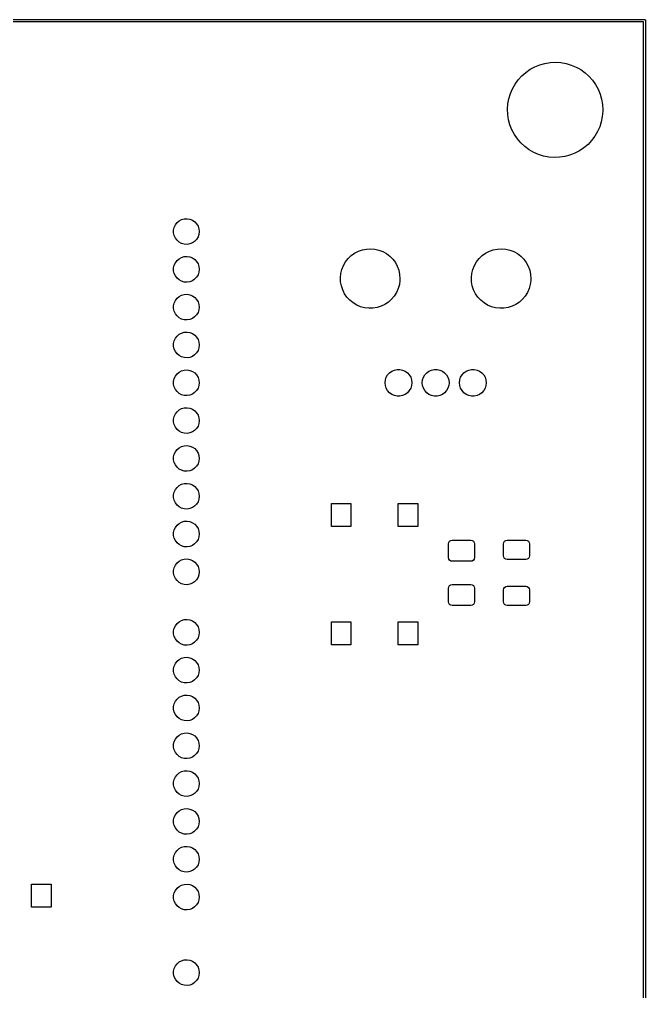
# Model space of a CAD drawing. Extents: x 119 to 479, y -311 to -51.
# Drawn here: x 437 to 479.1, y -116.2 to -50.9 of the extents above; entities that cross this region are included whole.
import ezdxf

# ---------------------------------------------------------------- set-up
doc = ezdxf.new("R2010")
doc.units = 0
doc.layers.add('BLACK', color=7, linetype='CONTINUOUS')

msp = doc.modelspace()

# ---------------------------------------------------------------- linework, layer by layer
at = {"layer": 'BLACK', "linetype": 'CONTINUOUS'}
for p, q in [((119, -50.925), (479, -50.925)), ((479, -50.925), (479.01, -50.9267)), ((479.01, -50.9267), (479.013, -50.9261)), ((479.013, -50.9261), (479.016, -50.9278)), ((479.016, -50.9278), (479.026, -50.9295)), ((479.026, -50.9295), (479.041, -50.942)), ((478.925, -51.075), (119.075, -51.075)), ((478.925, -310.925), (478.925, -51.075)), ((479.041, -50.942), (479.057, -50.9518)), ((479.057, -50.9518), (479.06, -50.9581)), ((479.06, -50.9581), (479.065, -50.9625)), ((479.065, -50.9625), (479.068, -50.9817)), ((479.068, -50.9817), (479.075, -51)), ((479.075, -51), (479.075, -311)), ((471.323, -54.2745), (471.638, -54.1046)), ((471.638, -54.1046), (471.969, -53.9707)), ((471.969, -53.9707), (472.313, -53.8746)), ((472.313, -53.8746), (472.666, -53.8175)), ((472.666, -53.8175), (473.022, -53.8001)), ((473.022, -53.8001), (473.379, -53.8225)), ((473.379, -53.8225), (473.731, -53.8845)), ((473.731, -53.8845), (474.073, -53.9854)), ((474.073, -53.9854), (474.403, -54.1239)), ((474.403, -54.1239), (474.715, -54.2982)), ((470.52, -54.9775), (470.761, -54.7137)), ((470.761, -54.7137), (471.03, -54.4784)), ((471.03, -54.4784), (471.323, -54.2745)), ((474.715, -54.2982), (475.005, -54.5061)), ((475.005, -54.5061), (475.271, -54.7452)), ((475.271, -54.7452), (475.508, -55.0123)), ((470.134, -55.5772), (470.31, -55.2665)), ((470.31, -55.2665), (470.52, -54.9775)), ((475.508, -55.0123), (475.714, -55.3043)), ((475.714, -55.3043), (475.886, -55.6173)), ((469.89, -56.2475), (469.993, -55.9055)), ((469.993, -55.9055), (470.134, -55.5772)), ((475.886, -55.6173), (476.022, -55.9476)), ((476.022, -55.9476), (476.12, -56.291)), ((469.8, -56.9553), (469.825, -56.5989)), ((469.825, -56.5989), (469.89, -56.2475)), ((476.12, -56.291), (476.18, -56.6433)), ((476.18, -56.6433), (476.2, -57)), ((469.815, -57.3123), (469.8, -56.9553)), ((469.87, -57.6653), (469.815, -57.3123)), ((476.169, -57.4454), (476.099, -57.7958)), ((476.199, -57.0893), (476.169, -57.4454)), ((476.2, -57), (476.199, -57.0893)), ((469.964, -58.0101), (469.87, -57.6653)), ((470.095, -58.3422), (469.964, -58.0101)), ((476.099, -57.7958), (475.991, -58.1363)), ((470.263, -58.6577), (470.095, -58.3422)), ((470.465, -58.9525), (470.263, -58.6577)), ((475.846, -58.4627), (475.665, -58.7709)), ((475.991, -58.1363), (475.846, -58.4627)), ((470.698, -59.2229), (470.465, -58.9525)), ((470.96, -59.4656), (470.698, -59.2229)), ((475.207, -59.3173), (474.935, -59.5489)), ((475.451, -59.0569), (475.207, -59.3173)), ((475.665, -58.7709), (475.451, -59.0569)), ((471.248, -59.6776), (470.96, -59.4656)), ((471.557, -59.8563), (471.248, -59.6776)), ((471.885, -59.9993), (471.557, -59.8563)), ((472.226, -60.1049), (471.885, -59.9993)), ((473.989, -60.0434), (473.643, -60.1346)), ((474.322, -59.9142), (473.989, -60.0434)), ((474.639, -59.7487), (474.322, -59.9142)), ((474.935, -59.5489), (474.639, -59.7487)), ((472.577, -60.1719), (472.226, -60.1049)), ((472.933, -60.1993), (472.577, -60.1719)), ((473.29, -60.1868), (472.933, -60.1993)), ((473.643, -60.1346), (473.29, -60.1868)), ((447.479, -64.7236), (447.592, -64.5754)), ((447.592, -64.5754), (447.735, -64.455)), ((447.735, -64.455), (447.9, -64.368)), ((447.9, -64.368), (448.079, -64.3185)), ((448.079, -64.3185), (448.266, -64.3087)), ((448.266, -64.3087), (448.45, -64.3392)), ((448.45, -64.3392), (448.623, -64.4085)), ((448.623, -64.4085), (448.777, -64.5133)), ((448.777, -64.5133), (448.905, -64.6489)), ((447.359, -65.0747), (447.4, -64.8927)), ((447.359, -65.2613), (447.359, -65.0747)), ((447.398, -65.4436), (447.359, -65.2613)), ((447.4, -64.8927), (447.479, -64.7236)), ((448.905, -64.6489), (449.001, -64.8088)), ((449.001, -64.8088), (449.061, -64.9856)), ((449.081, -65.177), (449.06, -65.3623)), ((449.061, -64.9856), (449.081, -65.171)), ((449.081, -65.171), (449.081, -65.177)), ((447.476, -65.6132), (447.398, -65.4436)), ((447.588, -65.7622), (447.476, -65.6132)), ((447.73, -65.8836), (447.588, -65.7622)), ((447.894, -65.9717), (447.73, -65.8836)), ((448.618, -65.9363), (448.444, -66.0044)), ((448.773, -65.8326), (448.618, -65.9363)), ((448.902, -65.6979), (448.773, -65.8326)), ((448.999, -65.5387), (448.902, -65.6979)), ((449.06, -65.3623), (448.999, -65.5387)), ((448.073, -66.0225), (447.894, -65.9717)), ((448.26, -66.0336), (448.073, -66.0225)), ((448.444, -66.0044), (448.26, -66.0336)), ((459.525, -66.6247), (459.776, -66.4945)), ((459.776, -66.4945), (460.042, -66.4009)), ((460.042, -66.4009), (460.319, -66.3458)), ((460.319, -66.3458), (460.601, -66.3302)), ((460.601, -66.3302), (460.883, -66.3546)), ((460.883, -66.3546), (461.158, -66.4184)), ((461.158, -66.4184), (461.422, -66.5203)), ((461.422, -66.5203), (461.668, -66.6584)), ((468.325, -66.6247), (468.576, -66.4945)), ((468.576, -66.4945), (468.842, -66.4009)), ((468.842, -66.4009), (469.119, -66.3458)), ((469.119, -66.3458), (469.401, -66.3302)), ((469.401, -66.3302), (469.683, -66.3546)), ((469.683, -66.3546), (469.958, -66.4184)), ((469.958, -66.4184), (470.222, -66.5203)), ((470.222, -66.5203), (470.468, -66.6584)), ((447.479, -67.2636), (447.592, -67.1154)), ((447.592, -67.1154), (447.735, -66.995)), ((447.735, -66.995), (447.9, -66.908)), ((447.9, -66.908), (448.079, -66.8585)), ((448.079, -66.8585), (448.266, -66.8487)), ((448.266, -66.8487), (448.45, -66.8792)), ((448.45, -66.8792), (448.623, -66.9485)), ((448.623, -66.9485), (448.777, -67.0533)), ((448.777, -67.0533), (448.905, -67.1889)), ((448.905, -67.1889), (449.001, -67.3488)), ((458.774, -67.4501), (458.916, -67.2058)), ((458.916, -67.2058), (459.091, -66.984)), ((459.091, -66.984), (459.295, -66.789)), ((459.295, -66.789), (459.525, -66.6247)), ((461.668, -66.6584), (461.893, -66.8298)), ((461.893, -66.8298), (462.091, -67.0311)), ((462.091, -67.0311), (462.259, -67.2583)), ((462.259, -67.2583), (462.393, -67.507)), ((467.574, -67.4501), (467.716, -67.2058)), ((467.716, -67.2058), (467.891, -66.984)), ((467.891, -66.984), (468.095, -66.789)), ((468.095, -66.789), (468.325, -66.6247)), ((470.468, -66.6584), (470.693, -66.8298)), ((470.693, -66.8298), (470.891, -67.0311)), ((470.891, -67.0311), (471.059, -67.2583)), ((471.059, -67.2583), (471.193, -67.507)), ((447.359, -67.6147), (447.4, -67.4327)), ((447.359, -67.8013), (447.359, -67.6147)), ((447.398, -67.9836), (447.359, -67.8013)), ((447.4, -67.4327), (447.479, -67.2636)), ((449.06, -67.9023), (448.999, -68.0787)), ((449.001, -67.3488), (449.061, -67.5256)), ((449.081, -67.717), (449.06, -67.9023)), ((449.061, -67.5256), (449.081, -67.711)), ((449.081, -67.711), (449.081, -67.717)), ((458.6, -67.9861), (458.668, -67.712)), ((458.668, -67.712), (458.774, -67.4501)), ((462.393, -67.507), (462.491, -67.772)), ((462.491, -67.772), (462.55, -68.0482)), ((467.4, -67.9861), (467.468, -67.712)), ((467.468, -67.712), (467.574, -67.4501)), ((471.193, -67.507), (471.291, -67.772)), ((471.291, -67.772), (471.35, -68.0482)), ((447.476, -68.1532), (447.398, -67.9836)), ((447.588, -68.3022), (447.476, -68.1532)), ((447.73, -68.4236), (447.588, -68.3022)), ((447.894, -68.5117), (447.73, -68.4236)), ((448.073, -68.5625), (447.894, -68.5117)), ((448.26, -68.5736), (448.073, -68.5625)), ((448.444, -68.5444), (448.26, -68.5736)), ((448.618, -68.4763), (448.444, -68.5444)), ((448.773, -68.3726), (448.618, -68.4763)), ((448.902, -68.2379), (448.773, -68.3726)), ((448.999, -68.0787), (448.902, -68.2379)), ((458.571, -68.2672), (458.6, -67.9861)), ((458.582, -68.5495), (458.571, -68.2672)), ((458.633, -68.8274), (458.582, -68.5495)), ((462.566, -68.4556), (462.528, -68.7356)), ((462.55, -68.0482), (462.57, -68.33)), ((462.57, -68.33), (462.566, -68.4556)), ((467.371, -68.2672), (467.4, -67.9861)), ((467.382, -68.5495), (467.371, -68.2672)), ((467.433, -68.8274), (467.382, -68.5495)), ((471.366, -68.4556), (471.328, -68.7356)), ((471.35, -68.0482), (471.37, -68.33)), ((471.37, -68.33), (471.366, -68.4556)), ((458.722, -69.0954), (458.633, -68.8274)), ((458.849, -69.3481), (458.722, -69.0954)), ((462.452, -69.0075), (462.338, -69.2659)), ((462.528, -68.7356), (462.452, -69.0075)), ((467.522, -69.0954), (467.433, -68.8274)), ((467.649, -69.3481), (467.522, -69.0954)), ((471.252, -69.0075), (471.138, -69.2659)), ((471.328, -68.7356), (471.252, -69.0075)), ((447.4, -69.9727), (447.479, -69.8036)), ((447.479, -69.8036), (447.592, -69.6554)), ((447.592, -69.6554), (447.735, -69.535)), ((447.735, -69.535), (447.9, -69.448)), ((447.9, -69.448), (448.079, -69.3985)), ((448.079, -69.3985), (448.266, -69.3887)), ((448.266, -69.3887), (448.45, -69.4192)), ((448.45, -69.4192), (448.623, -69.4885)), ((448.623, -69.4885), (448.777, -69.5933)), ((448.777, -69.5933), (448.905, -69.7289)), ((448.905, -69.7289), (449.001, -69.8888)), ((459.009, -69.5805), (458.849, -69.3481)), ((459.201, -69.7879), (459.009, -69.5805)), ((459.42, -69.9663), (459.201, -69.7879)), ((462.006, -69.7218), (461.796, -69.9103)), ((462.188, -69.5056), (462.006, -69.7218)), ((462.338, -69.2659), (462.188, -69.5056)), ((467.809, -69.5805), (467.649, -69.3481)), ((468.001, -69.7879), (467.809, -69.5805)), ((468.22, -69.9663), (468.001, -69.7879)), ((470.806, -69.7218), (470.596, -69.9103)), ((470.988, -69.5056), (470.806, -69.7218)), ((471.138, -69.2659), (470.988, -69.5056)), ((447.359, -70.1547), (447.4, -69.9727)), ((447.359, -70.3413), (447.359, -70.1547)), ((447.398, -70.5236), (447.359, -70.3413)), ((447.476, -70.6932), (447.398, -70.5236)), ((449.06, -70.4423), (448.999, -70.6187)), ((449.001, -69.8888), (449.061, -70.0656)), ((449.081, -70.257), (449.06, -70.4423)), ((449.061, -70.0656), (449.081, -70.251)), ((449.081, -70.251), (449.081, -70.257)), ((459.662, -70.112), (459.42, -69.9663)), ((459.922, -70.2222), (459.662, -70.112)), ((460.195, -70.2946), (459.922, -70.2222)), ((460.476, -70.3278), (460.195, -70.2946)), ((460.758, -70.3211), (460.476, -70.3278)), ((461.037, -70.2747), (460.758, -70.3211)), ((461.306, -70.1896), (461.037, -70.2747)), ((461.561, -70.0673), (461.306, -70.1896)), ((461.796, -69.9103), (461.561, -70.0673)), ((468.462, -70.112), (468.22, -69.9663)), ((468.722, -70.2222), (468.462, -70.112)), ((468.995, -70.2946), (468.722, -70.2222)), ((469.276, -70.3278), (468.995, -70.2946)), ((469.558, -70.3211), (469.276, -70.3278)), ((469.837, -70.2747), (469.558, -70.3211)), ((470.106, -70.1896), (469.837, -70.2747)), ((470.361, -70.0673), (470.106, -70.1896)), ((470.596, -69.9103), (470.361, -70.0673)), ((447.588, -70.8422), (447.476, -70.6932)), ((447.73, -70.9636), (447.588, -70.8422)), ((447.894, -71.0517), (447.73, -70.9636)), ((448.073, -71.1025), (447.894, -71.0517)), ((448.26, -71.1136), (448.073, -71.1025)), ((448.444, -71.0844), (448.26, -71.1136)), ((448.618, -71.0163), (448.444, -71.0844)), ((448.773, -70.9126), (448.618, -71.0163)), ((448.902, -70.7779), (448.773, -70.9126)), ((448.999, -70.6187), (448.902, -70.7779)), ((447.4, -72.5127), (447.479, -72.3436)), ((447.479, -72.3436), (447.592, -72.1954)), ((447.592, -72.1954), (447.735, -72.075)), ((447.735, -72.075), (447.9, -71.988)), ((447.9, -71.988), (448.079, -71.9385)), ((448.079, -71.9385), (448.266, -71.9287)), ((448.266, -71.9287), (448.45, -71.9592)), ((448.45, -71.9592), (448.623, -72.0285)), ((448.623, -72.0285), (448.777, -72.1333)), ((448.777, -72.1333), (448.905, -72.2689)), ((448.905, -72.2689), (449.001, -72.4288)), ((449.001, -72.4288), (449.061, -72.6056)), ((447.359, -72.6947), (447.4, -72.5127)), ((447.359, -72.8813), (447.359, -72.6947)), ((447.398, -73.0636), (447.359, -72.8813)), ((447.476, -73.2332), (447.398, -73.0636)), ((449.06, -72.9823), (448.999, -73.1587)), ((449.081, -72.797), (449.06, -72.9823)), ((449.061, -72.6056), (449.081, -72.791)), ((449.081, -72.791), (449.081, -72.797)), ((447.588, -73.3822), (447.476, -73.2332)), ((447.73, -73.5036), (447.588, -73.3822)), ((447.894, -73.5917), (447.73, -73.5036)), ((448.073, -73.6425), (447.894, -73.5917)), ((448.26, -73.6536), (448.073, -73.6425)), ((448.444, -73.6244), (448.26, -73.6536)), ((448.618, -73.5563), (448.444, -73.6244)), ((448.773, -73.4526), (448.618, -73.5563)), ((448.902, -73.3179), (448.773, -73.4526)), ((448.999, -73.1587), (448.902, -73.3179)), ((462.192, -74.474), (462.376, -74.4349)), ((462.376, -74.4349), (462.564, -74.4349)), ((462.564, -74.4349), (462.748, -74.474)), ((464.692, -74.474), (464.876, -74.4349)), ((464.876, -74.4349), (465.064, -74.4349)), ((465.064, -74.4349), (465.248, -74.474)), ((467.192, -74.474), (467.376, -74.4349)), ((467.376, -74.4349), (467.564, -74.4349)), ((467.564, -74.4349), (467.748, -74.474)), ((447.359, -75.2347), (447.4, -75.0527)), ((447.4, -75.0527), (447.479, -74.8836)), ((447.479, -74.8836), (447.592, -74.7354)), ((447.592, -74.7354), (447.735, -74.615)), ((447.735, -74.615), (447.9, -74.528)), ((447.9, -74.528), (448.079, -74.4785)), ((448.079, -74.4785), (448.266, -74.4687)), ((448.266, -74.4687), (448.45, -74.4992)), ((448.45, -74.4992), (448.623, -74.5685)), ((448.623, -74.5685), (448.777, -74.6733)), ((448.777, -74.6733), (448.905, -74.8089)), ((448.905, -74.8089), (449.001, -74.9688)), ((449.001, -74.9688), (449.061, -75.1456)), ((461.59, -75.1429), (461.648, -74.9639)), ((461.648, -74.9639), (461.742, -74.801)), ((461.742, -74.801), (461.868, -74.6612)), ((461.868, -74.6612), (462.02, -74.5506)), ((462.02, -74.5506), (462.192, -74.474)), ((462.748, -74.474), (462.92, -74.5506)), ((462.92, -74.5506), (463.072, -74.6612)), ((463.072, -74.6612), (463.198, -74.801)), ((463.198, -74.801), (463.292, -74.9639)), ((463.292, -74.9639), (463.35, -75.1429)), ((464.09, -75.1429), (464.148, -74.9639)), ((464.148, -74.9639), (464.242, -74.801)), ((464.242, -74.801), (464.368, -74.6612)), ((464.368, -74.6612), (464.52, -74.5506)), ((464.52, -74.5506), (464.692, -74.474)), ((465.248, -74.474), (465.42, -74.5506)), ((465.42, -74.5506), (465.572, -74.6612)), ((465.572, -74.6612), (465.698, -74.801)), ((465.698, -74.801), (465.792, -74.9639)), ((465.792, -74.9639), (465.85, -75.1429)), ((466.59, -75.1429), (466.648, -74.9639)), ((466.648, -74.9639), (466.742, -74.801)), ((466.742, -74.801), (466.868, -74.6612)), ((466.868, -74.6612), (467.02, -74.5506)), ((467.02, -74.5506), (467.192, -74.474)), ((467.748, -74.474), (467.92, -74.5506)), ((467.92, -74.5506), (468.072, -74.6612)), ((468.072, -74.6612), (468.198, -74.801)), ((468.198, -74.801), (468.292, -74.9639)), ((468.292, -74.9639), (468.35, -75.1429)), ((447.359, -75.4213), (447.359, -75.2347)), ((447.398, -75.6036), (447.359, -75.4213)), ((447.476, -75.7732), (447.398, -75.6036)), ((448.999, -75.6987), (448.902, -75.8579)), ((449.06, -75.5223), (448.999, -75.6987)), ((449.081, -75.337), (449.06, -75.5223)), ((449.061, -75.1456), (449.081, -75.331)), ((449.081, -75.331), (449.081, -75.337)), ((461.57, -75.33), (461.59, -75.1429)), ((461.59, -75.5171), (461.57, -75.33)), ((461.648, -75.6961), (461.59, -75.5171)), ((461.742, -75.859), (461.648, -75.6961)), ((463.292, -75.6961), (463.198, -75.859)), ((463.35, -75.5171), (463.292, -75.6961)), ((463.35, -75.1429), (463.37, -75.33)), ((463.37, -75.33), (463.35, -75.5171)), ((464.07, -75.33), (464.09, -75.1429)), ((464.09, -75.5171), (464.07, -75.33)), ((464.148, -75.6961), (464.09, -75.5171)), ((464.242, -75.859), (464.148, -75.6961)), ((465.792, -75.6961), (465.698, -75.859)), ((465.85, -75.5171), (465.792, -75.6961)), ((465.85, -75.1429), (465.87, -75.33)), ((465.87, -75.33), (465.85, -75.5171)), ((466.57, -75.33), (466.59, -75.1429)), ((466.59, -75.5171), (466.57, -75.33)), ((466.648, -75.6961), (466.59, -75.5171)), ((466.742, -75.859), (466.648, -75.6961)), ((468.292, -75.6961), (468.198, -75.859)), ((468.35, -75.5171), (468.292, -75.6961)), ((468.35, -75.1429), (468.37, -75.33)), ((468.37, -75.33), (468.35, -75.5171)), ((447.588, -75.9222), (447.476, -75.7732)), ((447.73, -76.0436), (447.588, -75.9222)), ((447.894, -76.1317), (447.73, -76.0436)), ((448.073, -76.1825), (447.894, -76.1317)), ((448.26, -76.1936), (448.073, -76.1825)), ((448.444, -76.1644), (448.26, -76.1936)), ((448.618, -76.0963), (448.444, -76.1644)), ((448.773, -75.9926), (448.618, -76.0963)), ((448.902, -75.8579), (448.773, -75.9926)), ((461.868, -75.9988), (461.742, -75.859)), ((462.02, -76.1094), (461.868, -75.9988)), ((462.192, -76.186), (462.02, -76.1094)), ((462.376, -76.2251), (462.192, -76.186)), ((462.564, -76.2251), (462.376, -76.2251)), ((462.748, -76.186), (462.564, -76.2251)), ((462.92, -76.1094), (462.748, -76.186)), ((463.072, -75.9988), (462.92, -76.1094)), ((463.198, -75.859), (463.072, -75.9988)), ((464.368, -75.9988), (464.242, -75.859)), ((464.52, -76.1094), (464.368, -75.9988)), ((464.692, -76.186), (464.52, -76.1094)), ((464.876, -76.2251), (464.692, -76.186)), ((465.064, -76.2251), (464.876, -76.2251)), ((465.248, -76.186), (465.064, -76.2251)), ((465.42, -76.1094), (465.248, -76.186)), ((465.572, -75.9988), (465.42, -76.1094)), ((465.698, -75.859), (465.572, -75.9988)), ((466.868, -75.9988), (466.742, -75.859)), ((467.02, -76.1094), (466.868, -75.9988)), ((467.192, -76.186), (467.02, -76.1094)), ((467.376, -76.2251), (467.192, -76.186)), ((467.564, -76.2251), (467.376, -76.2251)), ((467.748, -76.186), (467.564, -76.2251)), ((467.92, -76.1094), (467.748, -76.186)), ((468.072, -75.9988), (467.92, -76.1094)), ((468.198, -75.859), (468.072, -75.9988)), ((447.9, -77.068), (448.079, -77.0185)), ((448.079, -77.0185), (448.266, -77.0087)), ((448.266, -77.0087), (448.45, -77.0392)), ((448.45, -77.0392), (448.623, -77.1085)), ((447.359, -77.7747), (447.4, -77.5927)), ((447.4, -77.5927), (447.479, -77.4236)), ((447.479, -77.4236), (447.592, -77.2754)), ((447.592, -77.2754), (447.735, -77.155)), ((447.735, -77.155), (447.9, -77.068)), ((448.623, -77.1085), (448.777, -77.2133)), ((448.777, -77.2133), (448.905, -77.3489)), ((448.905, -77.3489), (449.001, -77.5088)), ((449.001, -77.5088), (449.061, -77.6856)), ((449.061, -77.6856), (449.081, -77.871)), ((447.359, -77.9613), (447.359, -77.7747)), ((447.398, -78.1436), (447.359, -77.9613)), ((447.476, -78.3132), (447.398, -78.1436)), ((447.588, -78.4622), (447.476, -78.3132)), ((448.999, -78.2387), (448.902, -78.3979)), ((449.06, -78.0623), (448.999, -78.2387)), ((449.081, -77.877), (449.06, -78.0623)), ((449.081, -77.871), (449.081, -77.877)), ((447.73, -78.5836), (447.588, -78.4622)), ((447.894, -78.6717), (447.73, -78.5836)), ((448.073, -78.7225), (447.894, -78.6717)), ((448.26, -78.7336), (448.073, -78.7225)), ((448.444, -78.7044), (448.26, -78.7336)), ((448.618, -78.6363), (448.444, -78.7044)), ((448.773, -78.5326), (448.618, -78.6363)), ((448.902, -78.3979), (448.773, -78.5326)), ((447.735, -79.695), (447.9, -79.608)), ((447.9, -79.608), (448.079, -79.5585)), ((448.079, -79.5585), (448.266, -79.5487)), ((448.266, -79.5487), (448.45, -79.5792)), ((448.45, -79.5792), (448.623, -79.6485)), ((448.623, -79.6485), (448.777, -79.7533)), ((447.359, -80.3147), (447.4, -80.1327)), ((447.359, -80.5013), (447.359, -80.3147)), ((447.4, -80.1327), (447.479, -79.9636)), ((447.479, -79.9636), (447.592, -79.8154)), ((447.592, -79.8154), (447.735, -79.695)), ((448.777, -79.7533), (448.905, -79.8889)), ((448.905, -79.8889), (449.001, -80.0488)), ((449.001, -80.0488), (449.061, -80.2256)), ((449.061, -80.2256), (449.081, -80.411)), ((447.398, -80.6836), (447.359, -80.5013)), ((447.476, -80.8532), (447.398, -80.6836)), ((447.588, -81.0022), (447.476, -80.8532)), ((448.902, -80.9379), (448.773, -81.0726)), ((448.999, -80.7787), (448.902, -80.9379)), ((449.06, -80.6023), (448.999, -80.7787)), ((449.081, -80.417), (449.06, -80.6023)), ((449.081, -80.411), (449.081, -80.417)), ((447.73, -81.1236), (447.588, -81.0022)), ((447.894, -81.2117), (447.73, -81.1236)), ((448.073, -81.2625), (447.894, -81.2117)), ((448.26, -81.2736), (448.073, -81.2625)), ((448.444, -81.2444), (448.26, -81.2736)), ((448.618, -81.1763), (448.444, -81.2444)), ((448.773, -81.0726), (448.618, -81.1763)), ((447.592, -82.3554), (447.735, -82.235)), ((447.735, -82.235), (447.9, -82.148)), ((447.9, -82.148), (448.079, -82.0985)), ((448.079, -82.0985), (448.266, -82.0887)), ((448.266, -82.0887), (448.45, -82.1192)), ((448.45, -82.1192), (448.623, -82.1885)), ((448.623, -82.1885), (448.777, -82.2933)), ((447.359, -82.8547), (447.4, -82.6727)), ((447.359, -83.0413), (447.359, -82.8547)), ((447.4, -82.6727), (447.479, -82.5036)), ((447.479, -82.5036), (447.592, -82.3554)), ((448.777, -82.2933), (448.905, -82.4289)), ((448.905, -82.4289), (449.001, -82.5888)), ((449.001, -82.5888), (449.061, -82.7656)), ((449.061, -82.7656), (449.081, -82.951)), ((447.398, -83.2236), (447.359, -83.0413)), ((447.476, -83.3932), (447.398, -83.2236)), ((447.588, -83.5422), (447.476, -83.3932)), ((447.73, -83.6636), (447.588, -83.5422)), ((448.902, -83.4779), (448.773, -83.6126)), ((448.999, -83.3187), (448.902, -83.4779)), ((449.06, -83.1423), (448.999, -83.3187)), ((449.081, -82.957), (449.06, -83.1423)), ((449.081, -82.951), (449.081, -82.957)), ((457.96, -84.98), (457.96, -83.43)), ((457.96, -83.43), (459.26, -83.43)), ((459.26, -83.43), (459.26, -84.98)), ((462.46, -84.98), (462.46, -83.43)), ((462.46, -83.43), (463.76, -83.43)), ((463.76, -83.43), (463.76, -84.98)), ((447.894, -83.7517), (447.73, -83.6636)), ((448.073, -83.8025), (447.894, -83.7517)), ((448.26, -83.8136), (448.073, -83.8025)), ((448.444, -83.7844), (448.26, -83.8136)), ((448.618, -83.7163), (448.444, -83.7844)), ((448.773, -83.6126), (448.618, -83.7163)), ((447.592, -84.8954), (447.735, -84.775)), ((447.735, -84.775), (447.9, -84.688)), ((447.9, -84.688), (448.079, -84.6385)), ((448.079, -84.6385), (448.266, -84.6287)), ((448.266, -84.6287), (448.45, -84.6592)), ((448.45, -84.6592), (448.623, -84.7285)), ((448.623, -84.7285), (448.777, -84.8333)), ((448.777, -84.8333), (448.905, -84.9689)), ((447.359, -85.3947), (447.4, -85.2127)), ((447.359, -85.5813), (447.359, -85.3947)), ((447.4, -85.2127), (447.479, -85.0436)), ((447.479, -85.0436), (447.592, -84.8954)), ((448.905, -84.9689), (449.001, -85.1288)), ((449.001, -85.1288), (449.061, -85.3056)), ((449.081, -85.497), (449.06, -85.6823)), ((449.061, -85.3056), (449.081, -85.491)), ((449.081, -85.491), (449.081, -85.497)), ((459.26, -84.98), (457.96, -84.98)), ((463.76, -84.98), (462.46, -84.98)), ((447.398, -85.7636), (447.359, -85.5813)), ((447.476, -85.9332), (447.398, -85.7636)), ((447.588, -86.0822), (447.476, -85.9332)), ((447.73, -86.2036), (447.588, -86.0822)), ((448.773, -86.1526), (448.618, -86.2563)), ((448.902, -86.0179), (448.773, -86.1526)), ((448.999, -85.8587), (448.902, -86.0179)), ((449.06, -85.6823), (448.999, -85.8587)), ((465.825, -86.15), (465.844, -86.0543)), ((465.825, -87.075), (465.825, -86.15)), ((465.844, -86.0543), (465.898, -85.9732)), ((465.898, -85.9732), (465.979, -85.919)), ((465.979, -85.919), (466.075, -85.9)), ((466.075, -85.9), (467.325, -85.9)), ((467.325, -85.9), (467.421, -85.919)), ((467.421, -85.919), (467.502, -85.9732)), ((467.502, -85.9732), (467.556, -86.0543)), ((467.556, -86.0543), (467.575, -86.15)), ((467.575, -86.15), (467.575, -87.075)), ((469.525, -86.15), (469.544, -86.0543)), ((469.525, -86.95), (469.525, -86.15)), ((469.544, -86.0543), (469.598, -85.9732)), ((469.598, -85.9732), (469.679, -85.919)), ((469.679, -85.919), (469.775, -85.9)), ((469.775, -85.9), (471.025, -85.9)), ((471.025, -85.9), (471.121, -85.919)), ((471.121, -85.919), (471.202, -85.9732)), ((471.202, -85.9732), (471.256, -86.0543)), ((471.256, -86.0543), (471.275, -86.15)), ((471.275, -86.15), (471.275, -86.95)), ((447.894, -86.2917), (447.73, -86.2036)), ((448.073, -86.3425), (447.894, -86.2917)), ((448.26, -86.3536), (448.073, -86.3425)), ((448.444, -86.3244), (448.26, -86.3536)), ((448.618, -86.2563), (448.444, -86.3244)), ((447.479, -87.5836), (447.592, -87.4354)), ((447.592, -87.4354), (447.735, -87.315)), ((447.735, -87.315), (447.9, -87.228)), ((447.9, -87.228), (448.079, -87.1785)), ((448.079, -87.1785), (448.266, -87.1687)), ((448.266, -87.1687), (448.45, -87.1992)), ((448.45, -87.1992), (448.623, -87.2685)), ((448.623, -87.2685), (448.777, -87.3733)), ((448.777, -87.3733), (448.905, -87.5089)), ((465.844, -87.1707), (465.825, -87.075)), ((465.898, -87.2518), (465.844, -87.1707)), ((465.979, -87.306), (465.898, -87.2518)), ((466.075, -87.325), (465.979, -87.306)), ((467.325, -87.325), (466.075, -87.325)), ((467.421, -87.306), (467.325, -87.325)), ((467.502, -87.2518), (467.421, -87.306)), ((467.556, -87.1707), (467.502, -87.2518)), ((467.575, -87.075), (467.556, -87.1707)), ((469.544, -87.0457), (469.525, -86.95)), ((469.598, -87.1268), (469.544, -87.0457)), ((469.679, -87.181), (469.598, -87.1268)), ((469.775, -87.2), (469.679, -87.181)), ((471.025, -87.2), (469.775, -87.2)), ((471.121, -87.181), (471.025, -87.2)), ((471.202, -87.1268), (471.121, -87.181)), ((471.256, -87.0457), (471.202, -87.1268)), ((471.275, -86.95), (471.256, -87.0457)), ((447.359, -87.9347), (447.4, -87.7527)), ((447.359, -88.1213), (447.359, -87.9347)), ((447.398, -88.3036), (447.359, -88.1213)), ((447.4, -87.7527), (447.479, -87.5836)), ((448.905, -87.5089), (449.001, -87.6688)), ((449.001, -87.6688), (449.061, -87.8456)), ((449.081, -88.037), (449.06, -88.2223)), ((449.061, -87.8456), (449.081, -88.031)), ((449.081, -88.031), (449.081, -88.037)), ((447.476, -88.4732), (447.398, -88.3036)), ((447.588, -88.6222), (447.476, -88.4732)), ((447.73, -88.7436), (447.588, -88.6222)), ((447.894, -88.8317), (447.73, -88.7436)), ((448.618, -88.7963), (448.444, -88.8644)), ((448.773, -88.6926), (448.618, -88.7963)), ((448.902, -88.5579), (448.773, -88.6926)), ((448.999, -88.3987), (448.902, -88.5579)), ((449.06, -88.2223), (448.999, -88.3987)), ((448.073, -88.8825), (447.894, -88.8317)), ((448.26, -88.8936), (448.073, -88.8825)), ((448.444, -88.8644), (448.26, -88.8936)), ((465.825, -89.125), (465.844, -89.0293)), ((465.825, -90.05), (465.825, -89.125)), ((465.844, -89.0293), (465.898, -88.9482)), ((465.898, -88.9482), (465.979, -88.894)), ((465.979, -88.894), (466.075, -88.875)), ((466.075, -88.875), (467.325, -88.875)), ((467.325, -88.875), (467.421, -88.894)), ((467.421, -88.894), (467.502, -88.9482)), ((467.502, -88.9482), (467.556, -89.0293)), ((467.556, -89.0293), (467.575, -89.125)), ((467.575, -89.125), (467.575, -90.05)), ((469.525, -89.25), (469.544, -89.1543)), ((469.525, -90.05), (469.525, -89.25)), ((469.544, -89.1543), (469.598, -89.0732)), ((469.598, -89.0732), (469.679, -89.019)), ((469.679, -89.019), (469.775, -89)), ((469.775, -89), (471.025, -89)), ((471.025, -89), (471.121, -89.019)), ((471.121, -89.019), (471.202, -89.0732)), ((471.202, -89.0732), (471.256, -89.1543)), ((471.256, -89.1543), (471.275, -89.25)), ((471.275, -89.25), (471.275, -90.05)), ((465.844, -90.1457), (465.825, -90.05)), ((467.575, -90.05), (467.556, -90.1457)), ((469.544, -90.1457), (469.525, -90.05)), ((471.275, -90.05), (471.256, -90.1457)), ((465.898, -90.2268), (465.844, -90.1457)), ((465.979, -90.281), (465.898, -90.2268)), ((466.075, -90.3), (465.979, -90.281)), ((467.325, -90.3), (466.075, -90.3)), ((467.421, -90.281), (467.325, -90.3)), ((467.502, -90.2268), (467.421, -90.281)), ((467.556, -90.1457), (467.502, -90.2268)), ((469.598, -90.2268), (469.544, -90.1457)), ((469.679, -90.281), (469.598, -90.2268)), ((469.775, -90.3), (469.679, -90.281)), ((471.025, -90.3), (469.775, -90.3)), ((471.121, -90.281), (471.025, -90.3)), ((471.202, -90.2268), (471.121, -90.281)), ((471.256, -90.1457), (471.202, -90.2268)), ((447.592, -91.4994), (447.735, -91.379)), ((447.735, -91.379), (447.9, -91.292)), ((447.9, -91.292), (448.079, -91.2425)), ((448.079, -91.2425), (448.266, -91.2327)), ((448.266, -91.2327), (448.45, -91.2632)), ((448.45, -91.2632), (448.623, -91.3325)), ((448.623, -91.3325), (448.777, -91.4373)), ((457.96, -92.93), (457.96, -91.38)), ((457.96, -91.38), (459.26, -91.38)), ((459.26, -91.38), (459.26, -92.93)), ((462.46, -92.93), (462.46, -91.38)), ((462.46, -91.38), (463.76, -91.38)), ((463.76, -91.38), (463.76, -92.93)), ((447.359, -91.9987), (447.4, -91.8167)), ((447.359, -92.1853), (447.359, -91.9987)), ((447.4, -91.8167), (447.479, -91.6476)), ((447.479, -91.6476), (447.592, -91.4994)), ((448.777, -91.4373), (448.905, -91.5729)), ((448.905, -91.5729), (449.001, -91.7328)), ((449.001, -91.7328), (449.061, -91.9096)), ((449.061, -91.9096), (449.081, -92.095)), ((447.398, -92.3676), (447.359, -92.1853)), ((447.476, -92.5372), (447.398, -92.3676)), ((447.588, -92.6862), (447.476, -92.5372)), ((447.73, -92.8076), (447.588, -92.6862)), ((448.902, -92.6219), (448.773, -92.7566)), ((448.999, -92.4627), (448.902, -92.6219)), ((449.06, -92.2863), (448.999, -92.4627)), ((449.081, -92.101), (449.06, -92.2863)), ((449.081, -92.095), (449.081, -92.101)), ((447.894, -92.8957), (447.73, -92.8076)), ((448.073, -92.9465), (447.894, -92.8957)), ((448.26, -92.9576), (448.073, -92.9465)), ((448.444, -92.9284), (448.26, -92.9576)), ((448.618, -92.8603), (448.444, -92.9284)), ((448.773, -92.7566), (448.618, -92.8603)), ((459.26, -92.93), (457.96, -92.93)), ((463.76, -92.93), (462.46, -92.93)), ((447.592, -94.0394), (447.735, -93.919)), ((447.735, -93.919), (447.9, -93.832)), ((447.9, -93.832), (448.079, -93.7825)), ((448.079, -93.7825), (448.266, -93.7727)), ((448.266, -93.7727), (448.45, -93.8032)), ((448.45, -93.8032), (448.623, -93.8725)), ((448.623, -93.8725), (448.777, -93.9773)), ((448.777, -93.9773), (448.905, -94.1129)), ((447.359, -94.5387), (447.4, -94.3567)), ((447.359, -94.7253), (447.359, -94.5387)), ((447.4, -94.3567), (447.479, -94.1876)), ((447.479, -94.1876), (447.592, -94.0394)), ((448.905, -94.1129), (449.001, -94.2728)), ((449.001, -94.2728), (449.061, -94.4496)), ((449.081, -94.641), (449.06, -94.8263)), ((449.061, -94.4496), (449.081, -94.635)), ((449.081, -94.635), (449.081, -94.641)), ((447.398, -94.9076), (447.359, -94.7253)), ((447.476, -95.0772), (447.398, -94.9076)), ((447.588, -95.2262), (447.476, -95.0772)), ((447.73, -95.3476), (447.588, -95.2262)), ((448.773, -95.2966), (448.618, -95.4003)), ((448.902, -95.1619), (448.773, -95.2966)), ((448.999, -95.0027), (448.902, -95.1619)), ((449.06, -94.8263), (448.999, -95.0027)), ((447.894, -95.4357), (447.73, -95.3476)), ((448.073, -95.4865), (447.894, -95.4357)), ((448.26, -95.4976), (448.073, -95.4865)), ((448.444, -95.4684), (448.26, -95.4976)), ((448.618, -95.4003), (448.444, -95.4684)), ((447.479, -96.7276), (447.592, -96.5794)), ((447.592, -96.5794), (447.735, -96.459)), ((447.735, -96.459), (447.9, -96.372)), ((447.9, -96.372), (448.079, -96.3225)), ((448.079, -96.3225), (448.266, -96.3127)), ((448.266, -96.3127), (448.45, -96.3432)), ((448.45, -96.3432), (448.623, -96.4125)), ((448.623, -96.4125), (448.777, -96.5173)), ((448.777, -96.5173), (448.905, -96.6529)), ((447.359, -97.0787), (447.4, -96.8967)), ((447.359, -97.2653), (447.359, -97.0787)), ((447.398, -97.4476), (447.359, -97.2653)), ((447.4, -96.8967), (447.479, -96.7276)), ((448.905, -96.6529), (449.001, -96.8128)), ((449.001, -96.8128), (449.061, -96.9896)), ((449.081, -97.181), (449.06, -97.3663)), ((449.061, -96.9896), (449.081, -97.175)), ((449.081, -97.175), (449.081, -97.181)), ((447.476, -97.6172), (447.398, -97.4476)), ((447.588, -97.7662), (447.476, -97.6172)), ((447.73, -97.8876), (447.588, -97.7662)), ((447.894, -97.9757), (447.73, -97.8876)), ((448.618, -97.9403), (448.444, -98.0084)), ((448.773, -97.8366), (448.618, -97.9403)), ((448.902, -97.7019), (448.773, -97.8366)), ((448.999, -97.5427), (448.902, -97.7019)), ((449.06, -97.3663), (448.999, -97.5427)), ((448.073, -98.0265), (447.894, -97.9757)), ((448.26, -98.0376), (448.073, -98.0265)), ((448.444, -98.0084), (448.26, -98.0376)), ((447.479, -99.2676), (447.592, -99.1194)), ((447.592, -99.1194), (447.735, -98.999)), ((447.735, -98.999), (447.9, -98.912)), ((447.9, -98.912), (448.079, -98.8625)), ((448.079, -98.8625), (448.266, -98.8527)), ((448.266, -98.8527), (448.45, -98.8832)), ((448.45, -98.8832), (448.623, -98.9525)), ((448.623, -98.9525), (448.777, -99.0573)), ((448.777, -99.0573), (448.905, -99.1929)), ((448.905, -99.1929), (449.001, -99.3528)), ((447.359, -99.6187), (447.4, -99.4367)), ((447.359, -99.8053), (447.359, -99.6187)), ((447.398, -99.9876), (447.359, -99.8053)), ((447.4, -99.4367), (447.479, -99.2676)), ((449.06, -99.9063), (448.999, -100.083)), ((449.001, -99.3528), (449.061, -99.5296)), ((449.081, -99.721), (449.06, -99.9063)), ((449.061, -99.5296), (449.081, -99.715)), ((449.081, -99.715), (449.081, -99.721)), ((447.476, -100.157), (447.398, -99.9876)), ((447.588, -100.306), (447.476, -100.157)), ((447.73, -100.428), (447.588, -100.306)), ((447.894, -100.516), (447.73, -100.428)), ((448.073, -100.567), (447.894, -100.516)), ((448.444, -100.548), (448.26, -100.578)), ((448.618, -100.48), (448.444, -100.548)), ((448.773, -100.377), (448.618, -100.48)), ((448.902, -100.242), (448.773, -100.377)), ((448.999, -100.083), (448.902, -100.242)), ((448.26, -100.578), (448.073, -100.567)), ((447.4, -101.977), (447.479, -101.808)), ((447.479, -101.808), (447.592, -101.659)), ((447.592, -101.659), (447.735, -101.539)), ((447.735, -101.539), (447.9, -101.452)), ((447.9, -101.452), (448.079, -101.403)), ((448.079, -101.403), (448.266, -101.393)), ((448.266, -101.393), (448.45, -101.423)), ((448.45, -101.423), (448.623, -101.492)), ((448.623, -101.492), (448.777, -101.597)), ((448.777, -101.597), (448.905, -101.733)), ((448.905, -101.733), (449.001, -101.893)), ((447.359, -102.159), (447.4, -101.977)), ((447.359, -102.345), (447.359, -102.159)), ((447.398, -102.528), (447.359, -102.345)), ((449.06, -102.446), (448.999, -102.623)), ((449.001, -101.893), (449.061, -102.07)), ((449.081, -102.261), (449.06, -102.446)), ((449.061, -102.07), (449.081, -102.255)), ((449.081, -102.255), (449.081, -102.261)), ((447.476, -102.697), (447.398, -102.528)), ((447.588, -102.846), (447.476, -102.697)), ((447.73, -102.968), (447.588, -102.846)), ((447.894, -103.056), (447.73, -102.968)), ((448.073, -103.107), (447.894, -103.056)), ((448.26, -103.118), (448.073, -103.107)), ((448.444, -103.088), (448.26, -103.118)), ((448.618, -103.02), (448.444, -103.088)), ((448.773, -102.917), (448.618, -103.02)), ((448.902, -102.782), (448.773, -102.917)), ((448.999, -102.623), (448.902, -102.782)), ((447.4, -104.517), (447.479, -104.348)), ((447.479, -104.348), (447.592, -104.199)), ((447.592, -104.199), (447.735, -104.079)), ((447.735, -104.079), (447.9, -103.992)), ((447.9, -103.992), (448.079, -103.943)), ((448.079, -103.943), (448.266, -103.933)), ((448.266, -103.933), (448.45, -103.963)), ((448.45, -103.963), (448.623, -104.032)), ((448.623, -104.032), (448.777, -104.137)), ((448.777, -104.137), (448.905, -104.273)), ((448.905, -104.273), (449.001, -104.433)), ((449.001, -104.433), (449.061, -104.61)), ((447.359, -104.699), (447.4, -104.517)), ((447.359, -104.885), (447.359, -104.699)), ((447.398, -105.068), (447.359, -104.885)), ((447.476, -105.237), (447.398, -105.068)), ((449.06, -104.986), (448.999, -105.163)), ((449.081, -104.801), (449.06, -104.986)), ((449.061, -104.61), (449.081, -104.795)), ((449.081, -104.795), (449.081, -104.801)), ((447.588, -105.386), (447.476, -105.237)), ((447.73, -105.508), (447.588, -105.386)), ((447.894, -105.596), (447.73, -105.508)), ((448.073, -105.647), (447.894, -105.596)), ((448.26, -105.658), (448.073, -105.647)), ((448.444, -105.628), (448.26, -105.658)), ((448.618, -105.56), (448.444, -105.628)), ((448.773, -105.457), (448.618, -105.56)), ((448.902, -105.322), (448.773, -105.457)), ((448.999, -105.163), (448.902, -105.322)), ((447.359, -107.239), (447.4, -107.057)), ((447.4, -107.057), (447.479, -106.888)), ((447.479, -106.888), (447.592, -106.739)), ((447.592, -106.739), (447.735, -106.619)), ((447.735, -106.619), (447.9, -106.532)), ((447.9, -106.532), (448.079, -106.483)), ((448.079, -106.483), (448.266, -106.473)), ((448.266, -106.473), (448.45, -106.503)), ((448.45, -106.503), (448.623, -106.572)), ((448.623, -106.572), (448.777, -106.677)), ((448.777, -106.677), (448.905, -106.813)), ((448.905, -106.813), (449.001, -106.973)), ((449.001, -106.973), (449.061, -107.15)), ((447.359, -107.425), (447.359, -107.239)), ((447.398, -107.608), (447.359, -107.425)), ((447.476, -107.777), (447.398, -107.608)), ((448.999, -107.703), (448.902, -107.862)), ((449.06, -107.526), (448.999, -107.703)), ((449.081, -107.341), (449.06, -107.526)), ((449.061, -107.15), (449.081, -107.335)), ((449.081, -107.335), (449.081, -107.341)), ((447.588, -107.926), (447.476, -107.777)), ((447.73, -108.048), (447.588, -107.926)), ((447.894, -108.136), (447.73, -108.048)), ((448.073, -108.187), (447.894, -108.136)), ((448.26, -108.198), (448.073, -108.187)), ((448.444, -108.168), (448.26, -108.198)), ((448.618, -108.1), (448.444, -108.168)), ((448.773, -107.997), (448.618, -108.1)), ((448.902, -107.862), (448.773, -107.997)), ((437.82, -110.56), (437.82, -109.01)), ((437.82, -109.01), (439.12, -109.01)), ((439.12, -109.01), (439.12, -110.56)), ((447.9, -109.072), (448.079, -109.023)), ((448.079, -109.023), (448.266, -109.013)), ((448.266, -109.013), (448.45, -109.043)), ((448.45, -109.043), (448.623, -109.112)), ((447.359, -109.779), (447.4, -109.597)), ((447.4, -109.597), (447.479, -109.428)), ((447.479, -109.428), (447.592, -109.279)), ((447.592, -109.279), (447.735, -109.159)), ((447.735, -109.159), (447.9, -109.072)), ((448.623, -109.112), (448.777, -109.217)), ((448.777, -109.217), (448.905, -109.353)), ((448.905, -109.353), (449.001, -109.513)), ((449.001, -109.513), (449.061, -109.69)), ((449.061, -109.69), (449.081, -109.875)), ((447.359, -109.965), (447.359, -109.779)), ((447.398, -110.148), (447.359, -109.965)), ((447.476, -110.317), (447.398, -110.148)), ((447.588, -110.466), (447.476, -110.317)), ((448.999, -110.243), (448.902, -110.402)), ((449.06, -110.066), (448.999, -110.243)), ((449.081, -109.881), (449.06, -110.066)), ((449.081, -109.875), (449.081, -109.881)), ((439.12, -110.56), (437.82, -110.56)), ((447.73, -110.588), (447.588, -110.466)), ((447.894, -110.676), (447.73, -110.588)), ((448.073, -110.727), (447.894, -110.676)), ((448.26, -110.738), (448.073, -110.727)), ((448.444, -110.708), (448.26, -110.738)), ((448.618, -110.64), (448.444, -110.708)), ((448.773, -110.537), (448.618, -110.64)), ((448.902, -110.402), (448.773, -110.537)), ((447.592, -114.359), (447.735, -114.239)), ((447.735, -114.239), (447.9, -114.152)), ((447.9, -114.152), (448.079, -114.103)), ((448.079, -114.103), (448.266, -114.093)), ((448.266, -114.093), (448.45, -114.123)), ((448.45, -114.123), (448.623, -114.192)), ((448.623, -114.192), (448.777, -114.297)), ((447.359, -114.859), (447.4, -114.677)), ((447.359, -115.045), (447.359, -114.859)), ((447.4, -114.677), (447.479, -114.508)), ((447.479, -114.508), (447.592, -114.359)), ((448.777, -114.297), (448.905, -114.433)), ((448.905, -114.433), (449.001, -114.593)), ((449.001, -114.593), (449.061, -114.77)), ((449.061, -114.77), (449.081, -114.955)), ((447.398, -115.228), (447.359, -115.045)), ((447.476, -115.397), (447.398, -115.228)), ((447.588, -115.546), (447.476, -115.397)), ((447.73, -115.668), (447.588, -115.546)), ((448.902, -115.482), (448.773, -115.617)), ((448.999, -115.323), (448.902, -115.482)), ((449.06, -115.146), (448.999, -115.323)), ((449.081, -114.961), (449.06, -115.146)), ((449.081, -114.955), (449.081, -114.961)), ((447.894, -115.756), (447.73, -115.668)), ((448.073, -115.807), (447.894, -115.756)), ((448.26, -115.818), (448.073, -115.807)), ((448.444, -115.788), (448.26, -115.818)), ((448.618, -115.72), (448.444, -115.788)), ((448.773, -115.617), (448.618, -115.72))]:
    msp.add_line(p, q, dxfattribs=at)

doc.saveas('drawing.dxf')
